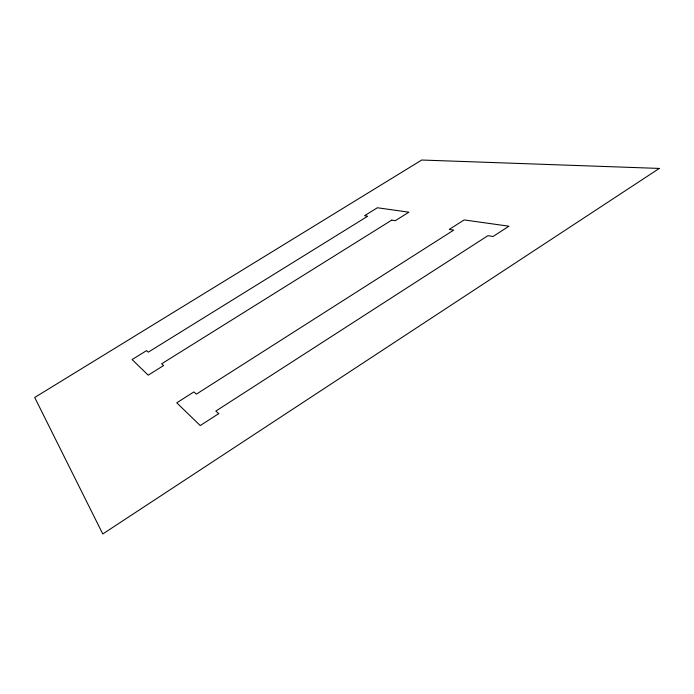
<?xml version="1.0" encoding="UTF-8"?>
<svg xmlns="http://www.w3.org/2000/svg" width="694" height="694" viewBox="0 0 694 694"><rect width="100%" height="100%" fill="white"/><g stroke="black" fill="none" stroke-linecap="round" stroke-linejoin="round"><path stroke-width="1.04" d="M659.3 168.425L102.773 533.972L34.7 397.48L421.709 160.028L659.3 168.425M218.74 413.624L200.254 425.561L176.762 402.824L193.878 391.928L196.385 394.123L453.694 230.122L449.252 229.402L464.139 219.929L508.954 226.209L493.044 236.481L487.951 235.656L215.834 411.082L218.74 413.624M391.763 220.111L161.65 363.812L163.619 365.53L148.204 375.168L132.086 359.57L146.538 350.626L148.282 352.153L367.681 216.224L364.524 215.713L377.371 207.758L408.913 212.182L395.311 220.683L391.763 220.111"/></g></svg>
